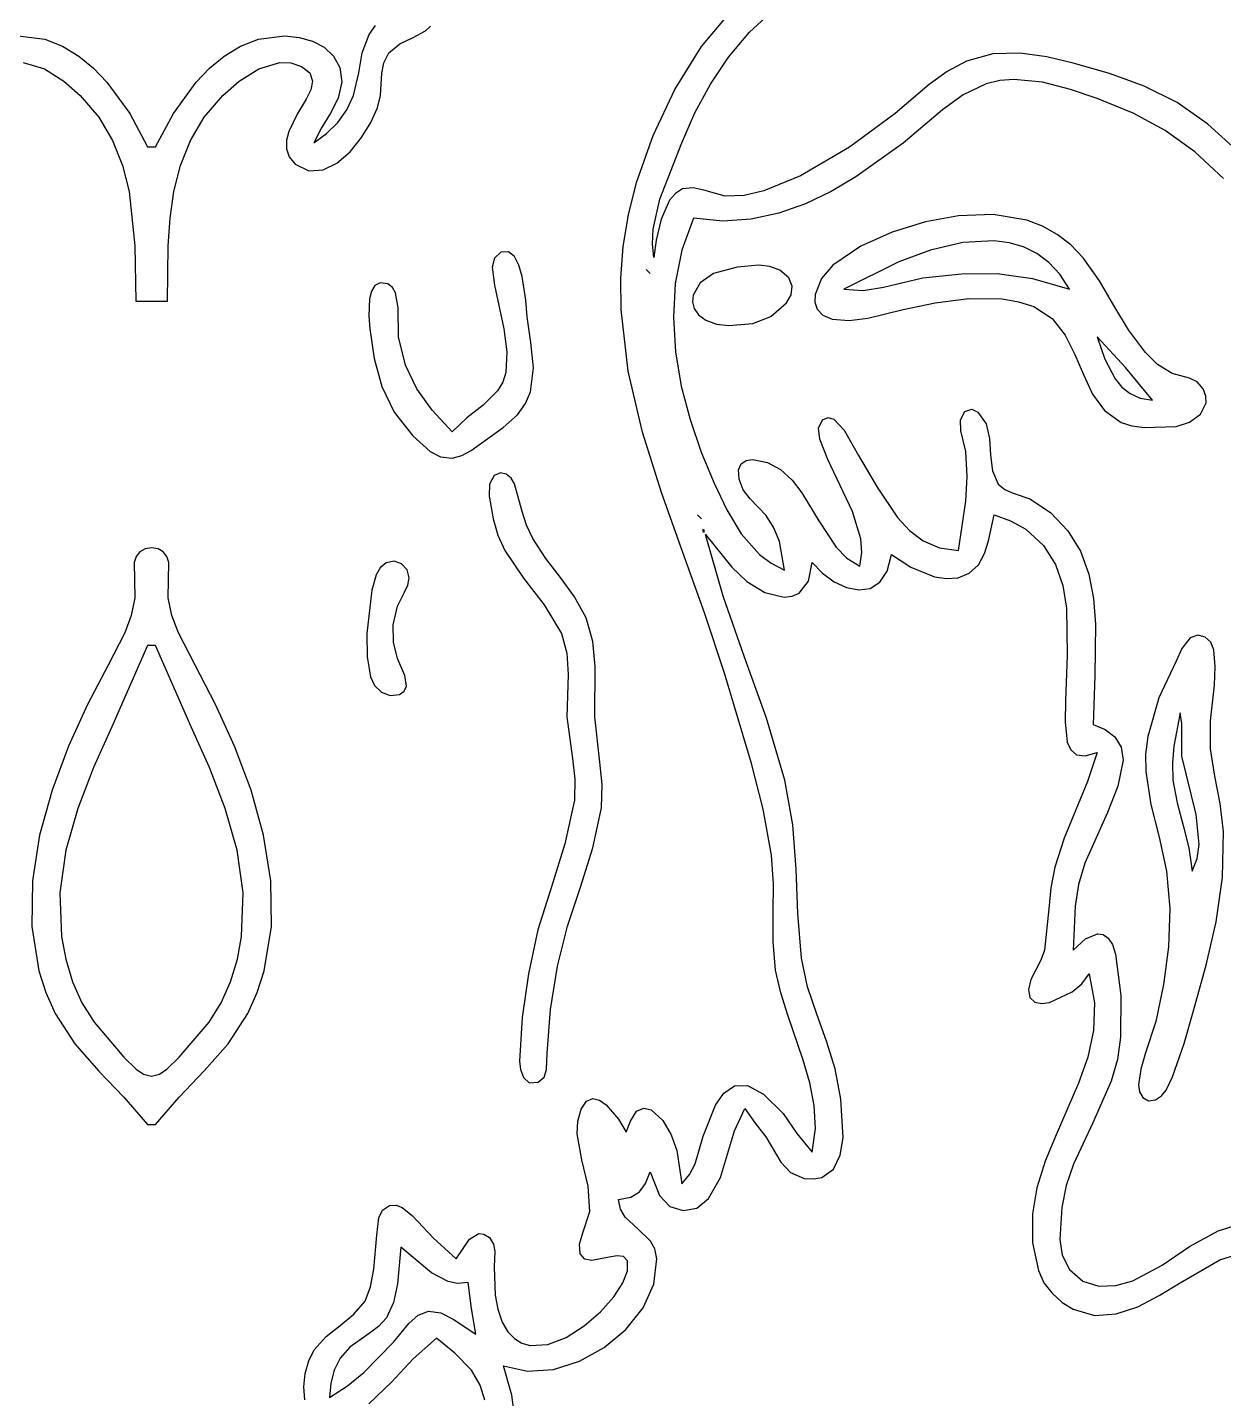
# Model space of a CAD drawing. Extents: x 0 to 276, y 0 to 299.
# Drawn here: x 131.1 to 211.1, y 59.2 to 150.9 of the extents above; entities that cross this region are included whole.
import ezdxf

# ---------------------------------------------------------------- set-up
doc = ezdxf.new("R2010")
doc.units = 0

msp = doc.modelspace()

# ---------------------------------------------------------------- linework, layer by layer
at = {"layer": 'Layer 1'}
for p, q in [((176.205184, 149.579679), (178.35249, 152.111412)), ((179.432518, 150.537937), (180.999114, 151.981861)), ((153.525212, 149.150728), (153.98256, 150.384669)), ((153.98256, 150.384669), (154.415296, 150.992037)), ((156.930792, 150.175855), (157.767891, 150.630317)), ((157.767891, 150.630317), (158.090543, 150.948188)), ((178.025465, 148.864937), (179.432518, 150.537937)), ((130.525235, 150.291217), (132.2915, 150.072271)), ((132.2915, 150.072271), (133.481959, 149.596786)), ((133.481959, 149.596786), (134.569382, 148.939607)), ((144.3011, 148.939607), (145.388523, 149.596786)), ((145.388523, 149.596786), (146.578982, 150.072271)), ((146.578982, 150.072271), (148.360721, 150.292821)), ((148.360721, 150.292821), (149.299589, 150.192761)), ((149.299589, 150.192761), (150.193285, 149.940211)), ((150.193285, 149.940211), (150.98393, 149.525971)), ((150.98393, 149.525971), (151.613645, 148.940843)), ((155.312602, 149.166074), (156.033963, 149.766437)), ((156.033963, 149.766437), (156.930792, 150.175855)), ((174.425086, 146.704427), (176.205184, 149.579679)), ((130.847435, 148.509978), (132.270168, 148.085748)), ((134.569382, 148.939607), (135.558064, 148.130996)), ((143.312418, 148.130996), (144.3011, 148.939607)), ((146.600314, 148.085748), (148.023047, 148.509978)), ((148.023047, 148.509978), (148.745897, 148.484779)), ((151.613645, 148.940843), (152.024552, 148.175628)), ((153.304202, 147.821934), (153.525212, 149.150728)), ((154.980162, 148.497791), (155.312602, 149.166074)), ((176.810897, 147.055165), (178.025465, 148.864937)), ((193.939339, 148.6041), (192.634974, 147.907746)), ((195.709833, 149.085463), (193.939339, 148.6041)), ((197.504165, 149.142691), (195.709833, 149.085463)), ((199.302019, 148.897551), (197.504165, 149.142691)), ((201.08308, 148.471808), (199.302019, 148.897551)), ((132.270168, 148.085748), (133.577758, 147.258641)), ((135.558064, 148.130996), (136.452299, 147.201214)), ((142.418183, 147.201214), (143.312418, 148.130996)), ((145.292724, 147.258641), (146.600314, 148.085748)), ((148.745897, 148.484779), (149.459497, 148.255379)), ((149.459497, 148.255379), (150.018797, 147.814257)), ((150.018797, 147.814257), (150.198114, 147.274735)), ((152.024552, 148.175628), (152.158773, 147.221124)), ((152.950141, 146.315192), (153.304202, 147.821934)), ((154.753274, 146.315192), (154.83966, 147.788159)), ((154.83966, 147.788159), (154.980162, 148.497791)), ((192.634974, 147.907746), (191.439327, 147.031584)), ((203.494233, 147.777236), (201.08308, 148.471808)), ((205.823481, 146.935573), (203.494233, 147.777236)), ((133.577758, 147.258641), (134.668778, 146.304609)), ((136.452299, 147.201214), (137.974606, 145.099185)), ((140.895876, 145.099185), (142.418183, 147.201214)), ((144.201704, 146.304609), (145.292724, 147.258641)), ((150.087365, 146.674343), (149.776468, 146.050609)), ((150.198114, 147.274735), (150.087365, 146.674343)), ((152.158773, 147.221124), (151.925423, 146.129628)), ((172.990368, 143.628405), (174.425086, 146.704427)), ((175.77135, 145.137343), (176.810897, 147.055165)), ((191.439327, 147.031584), (189.176845, 145.10446)), ((195.262254, 147.08116), (193.720124, 146.344147)), ((196.173384, 147.302082), (195.262254, 147.08116)), ((197.108655, 147.378667), (196.173384, 147.302082)), ((199.011858, 147.191689), (197.108655, 147.378667)), ((200.89234, 146.705965), (199.011858, 147.191689)), ((202.670578, 146.10723), (200.89234, 146.705965)), ((208.031484, 145.840009), (205.823481, 146.935573)), ((134.668778, 146.304609), (135.907944, 144.861979)), ((142.962462, 144.861979), (144.201704, 146.304609)), ((149.776468, 146.050609), (149.165512, 145.063256)), ((151.925423, 146.129628), (151.405604, 145.119343)), ((152.50548, 145.34404), (152.950141, 146.315192)), ((154.549315, 145.480796), (154.753274, 146.315192)), ((193.720124, 146.344147), (192.331336, 145.337161)), ((205.08849, 145.130398), (202.670578, 146.10723)), ((210.078902, 144.383736), (208.031484, 145.840009)), ((135.907944, 144.861979), (136.834866, 143.299053)), ((137.974606, 145.099185), (139.170658, 142.875613)), ((139.699824, 142.875613), (140.895876, 145.099185)), ((142.035505, 143.299053), (142.962462, 144.861979)), ((149.165512, 145.063256), (148.607738, 143.908644)), ((151.405604, 145.119343), (150.793463, 144.139716)), ((151.890188, 144.500483), (152.50548, 145.34404)), ((154.111809, 144.501839), (154.549315, 145.480796)), ((174.889363, 143.140196), (175.77135, 145.137343)), ((189.176845, 145.10446), (186.111585, 142.8476)), ((192.331336, 145.337161), (189.706011, 143.110563)), ((207.223952, 143.963512), (205.08849, 145.130398)), ((150.793463, 144.139716), (150.283144, 143.140196)), ((151.138123, 143.770532), (151.890188, 144.500483)), ((153.48472, 143.48761), (154.111809, 144.501839)), ((209.199325, 142.531415), (207.223952, 143.963512)), ((213.109403, 141.639382), (210.078902, 144.383736)), ((136.834866, 143.299053), (137.494858, 141.636574)), ((141.375508, 141.636574), (142.035505, 143.299053)), ((148.457594, 143.316653), (148.451304, 142.74049)), ((148.607738, 143.908644), (148.457594, 143.316653)), ((150.283144, 143.140196), (151.138123, 143.770532)), ((152.712016, 142.547398), (153.48472, 143.48761)), ((171.879202, 140.494366), (172.990368, 143.628405)), ((173.436571, 139.377065), (174.889363, 143.140196)), ((189.706011, 143.110563), (186.54424, 140.862455)), ((139.170658, 142.875613), (139.699824, 142.875613)), ((148.451304, 142.74049), (148.632388, 142.199369)), ((148.632388, 142.199369), (149.044366, 141.712506)), ((151.837662, 141.790492), (152.712016, 142.547398)), ((186.111585, 142.8476), (182.826853, 140.928282)), ((211.136969, 140.758949), (209.199325, 142.531415)), ((137.494858, 141.636574), (137.933236, 139.895284)), ((140.937146, 139.895284), (141.375508, 141.636574)), ((149.044366, 141.712506), (149.959871, 141.263757)), ((149.959871, 141.263757), (150.905625, 141.326182)), ((150.905625, 141.326182), (151.837662, 141.790492)), ((171.323445, 138.336048), (171.879202, 140.494366)), ((182.826853, 140.928282), (180.392491, 139.927894)), ((186.54424, 140.862455), (184.881219, 139.885233)), ((137.933236, 139.895284), (138.326411, 136.259244)), ((140.675097, 138.095926), (140.937146, 139.895284)), ((172.982691, 137.371514), (173.436571, 139.377065)), ((174.477166, 139.764721), (174.085998, 139.300092)), ((174.948894, 140.058598), (174.477166, 139.764721)), ((175.654161, 140.137811), (174.948894, 140.058598)), ((176.376022, 139.968805), (175.654161, 140.137811)), ((177.799776, 139.568061), (176.376022, 139.968805)), ((179.075645, 139.626559), (177.799776, 139.568061)), ((180.392491, 139.927894), (179.075645, 139.626559)), ((184.881219, 139.885233), (183.161385, 139.060756)), ((174.085998, 139.300092), (173.517236, 138.040061)), ((181.383199, 138.430164), (179.545118, 138.0346)), ((183.161385, 139.060756), (181.383199, 138.430164)), ((140.544034, 136.259244), (140.675097, 138.095926)), ((170.977557, 136.202768), (171.323445, 138.336048)), ((173.517236, 138.040061), (173.186399, 136.641471)), ((175.683112, 138.113119), (174.895472, 135.966299)), ((177.645603, 137.915204), (175.683112, 138.113119)), ((175.683112, 138.113119), (175.683112, 138.113119)), ((179.545118, 138.0346), (177.645603, 137.915204)), ((191.195985, 137.850281), (188.972918, 137.17848)), ((193.410173, 138.265254), (191.195985, 137.850281)), ((195.731963, 138.358817), (193.410173, 138.265254)), ((193.410173, 138.265254), (193.410173, 138.265254)), ((197.962919, 137.963034), (195.731963, 138.358817)), ((199.012103, 137.562383), (197.962919, 137.963034)), ((199.999902, 137.01629), (199.012103, 137.562383)), ((172.931109, 136.398111), (172.982691, 137.371514)), ((173.186399, 136.641471), (173.037282, 135.467289)), ((188.972918, 137.17848), (186.864051, 136.223112)), ((195.788159, 136.582982), (193.684083, 136.468471)), ((196.790618, 136.455416), (195.788159, 136.582982)), ((200.913423, 136.317053), (199.999902, 137.01629)), ((138.326411, 136.259244), (138.376909, 132.556876)), ((140.493573, 132.556876), (140.544034, 136.259244)), ((162.791041, 135.821301), (162.360825, 135.427114)), ((163.304276, 135.851448), (162.791041, 135.821301)), ((163.701934, 135.53126), (163.304276, 135.851448)), ((170.822919, 134.092239), (170.977557, 136.202768)), ((173.037282, 135.467289), (172.931109, 136.398111)), ((174.895472, 135.966299), (174.457671, 133.739794)), ((186.864051, 136.223112), (184.992465, 134.957438)), ((191.529231, 135.96423), (189.421328, 135.194008)), ((193.684083, 136.468471), (191.529231, 135.96423)), ((197.743737, 136.184011), (196.790618, 136.455416)), ((198.635299, 135.753299), (197.743737, 136.184011)), ((199.453091, 135.147809), (198.635299, 135.753299)), ((201.739775, 135.45697), (200.913423, 136.317053)), ((162.360825, 135.427114), (162.222485, 134.838309)), ((162.222485, 134.838309), (162.365327, 133.615208)), ((164.000026, 134.954406), (163.701934, 135.53126)), ((164.214563, 134.214555), (164.000026, 134.954406)), ((178.593525, 134.821706), (177.00735, 134.41028)), ((180.04764, 134.957901), (178.593525, 134.821706)), ((178.593525, 134.821706), (178.593525, 134.821706)), ((180.786616, 134.880568), (180.04764, 134.957901)), ((181.443613, 134.62618), (180.786616, 134.880568)), ((184.992465, 134.957438), (184.239706, 134.080771)), ((189.421328, 135.194008), (185.737266, 133.350625)), ((200.184895, 134.352074), (199.453091, 135.147809)), ((202.834165, 133.910065), (201.739775, 135.45697)), ((164.457021, 132.620533), (164.214563, 134.214555)), ((170.840912, 132.002178), (170.822919, 134.092239)), ((172.508116, 134.67354), (172.772699, 134.408957)), ((172.772699, 134.408957), (172.508116, 134.67354)), ((177.00735, 134.41028), (176.126599, 133.792979)), ((182.045581, 134.105526), (181.443613, 134.62618)), ((182.280344, 133.550075), (182.045581, 134.105526)), ((184.239706, 134.080771), (183.808489, 133.009611)), ((188.378532, 133.494624), (191.028926, 134.109714)), ((191.028926, 134.109714), (193.594203, 134.389556)), ((193.594203, 134.389556), (195.985525, 134.404558)), ((195.985525, 134.404558), (198.34594, 134.082366)), ((198.34594, 134.082366), (200.818497, 133.350625)), ((200.818497, 133.350625), (200.184895, 134.352074)), ((203.796048, 132.268381), (202.834165, 133.910065)), ((154.150908, 133.225346), (154.022694, 132.718272)), ((154.379129, 133.602549), (154.150908, 133.225346)), ((154.731236, 133.784205), (154.379129, 133.602549)), ((155.231111, 133.704637), (154.731236, 133.784205)), ((155.544337, 133.473617), (155.231111, 133.704637)), ((155.748036, 133.105791), (155.544337, 133.473617)), ((155.918663, 132.11327), (155.748036, 133.105791)), ((162.365327, 133.615208), (162.990999, 130.708797)), ((174.457671, 133.739794), (174.332024, 131.46358)), ((175.647757, 132.954445), (175.606701, 132.504375)), ((176.126599, 133.792979), (175.647757, 132.954445)), ((181.910701, 132.446909), (182.213514, 132.987858)), ((182.213514, 132.987858), (182.280344, 133.550075)), ((183.808489, 133.009611), (183.795059, 132.484586)), ((185.737266, 133.350625), (187.022329, 133.270845)), ((185.737266, 133.350625), (185.737266, 133.350625)), ((187.022329, 133.270845), (188.378532, 133.494624)), ((138.376909, 132.556876), (140.493573, 132.556876)), ((154.022694, 132.718272), (153.970761, 131.577216)), ((155.955539, 130.175629), (155.918663, 132.11327)), ((164.557397, 131.498544), (164.457021, 132.620533)), ((171.320316, 127.874315), (170.840912, 132.002178)), ((175.606701, 132.504375), (175.7233, 132.061589)), ((175.7233, 132.061589), (176.016613, 131.64695)), ((180.859575, 131.540939), (181.910701, 132.446909)), ((183.795059, 132.484586), (183.959934, 132.011128)), ((183.959934, 132.011128), (184.335754, 131.622632)), ((189.706011, 131.99596), (191.851279, 132.44041)), ((191.851279, 132.44041), (194.096931, 132.733353)), ((194.096931, 132.733353), (196.329933, 132.706018)), ((196.329933, 132.706018), (197.406367, 132.519506)), ((197.406367, 132.519506), (198.43725, 132.189635)), ((198.43725, 132.189635), (199.667375, 131.398795)), ((204.770135, 130.637066), (203.796048, 132.268381)), ((153.970761, 131.577216), (154.032285, 130.704795)), ((164.807283, 129.787415), (164.557397, 131.498544)), ((174.332024, 131.46358), (174.480847, 129.167634)), ((176.016613, 131.64695), (176.505701, 131.281321)), ((176.505701, 131.281321), (177.225404, 131.020633)), ((179.651857, 131.056426), (180.859575, 131.540939)), ((184.335754, 131.622632), (184.955159, 131.352494)), ((184.955159, 131.352494), (186.093548, 131.253048)), ((186.093548, 131.253048), (187.339614, 131.419136)), ((187.339614, 131.419136), (189.706011, 131.99596)), ((199.667375, 131.398795), (200.541235, 130.293571)), ((154.032285, 130.704795), (154.315802, 128.721349)), ((156.421176, 128.275034), (155.955539, 130.175629)), ((162.990999, 130.708797), (163.191991, 129.179131)), ((177.225404, 131.020633), (178.048914, 130.92678)), ((178.048914, 130.92678), (179.651857, 131.056426)), ((200.541235, 130.293571), (201.19352, 128.999689)), ((202.670578, 130.175629), (203.199942, 128.687842)), ((204.572665, 128.116809), (202.670578, 130.175629)), ((202.670578, 130.175629), (202.670578, 130.175629)), ((205.901136, 129.121266), (204.770135, 130.637066)), ((164.97514, 128.106028), (164.807283, 129.787415)), ((154.315802, 128.721349), (154.830201, 126.858353)), ((163.191991, 129.179131), (163.132882, 127.794647)), ((174.480847, 129.167634), (174.866455, 126.881932)), ((201.19352, 128.999689), (201.758924, 127.642875)), ((203.199942, 128.687842), (203.882699, 127.357192)), ((206.720219, 128.317099), (205.901136, 129.121266)), ((157.166833, 126.691765), (156.421176, 128.275034)), ((163.132882, 127.794647), (162.923459, 127.138171)), ((164.769886, 126.487098), (164.97514, 128.106028)), ((172.266816, 123.800898), (171.320316, 127.874315)), ((201.758924, 127.642875), (202.372139, 126.348854)), ((206.37474, 125.942301), (204.572665, 128.116809)), ((207.697655, 127.725061), (206.720219, 128.317099)), ((208.843928, 127.401377), (207.697655, 127.725061)), ((154.830201, 126.858353), (155.662993, 125.132975)), ((158.203845, 125.26293), (157.166833, 126.691765)), ((162.580457, 126.568834), (161.624164, 125.608926)), ((162.923459, 127.138171), (162.580457, 126.568834)), ((174.866455, 126.881932), (175.451164, 124.636452)), ((203.882699, 127.357192), (204.333658, 126.81134)), ((204.333658, 126.81134), (204.885435, 126.377428)), ((209.356156, 127.156873), (208.843928, 127.401377)), ((209.76299, 126.696892), (209.356156, 127.156873)), ((209.949079, 126.20963), (209.76299, 126.696892)), ((161.624164, 125.608926), (160.524896, 124.749627)), ((163.900437, 124.963344), (164.436379, 125.711279)), ((164.436379, 125.711279), (164.769886, 126.487098)), ((202.372139, 126.348854), (203.167858, 125.243351)), ((204.885435, 126.377428), (205.558855, 126.079676)), ((205.558855, 126.079676), (206.37474, 125.942301)), ((209.583107, 125.01044), (209.962853, 125.763402)), ((209.962853, 125.763402), (209.949079, 126.20963)), ((155.662993, 125.132975), (156.901688, 123.562377)), ((159.543549, 123.825637), (158.203845, 125.26293)), ((160.524896, 124.749627), (159.543549, 123.825637)), ((162.958654, 124.113636), (163.900437, 124.963344)), ((184.315926, 124.627059), (184.691871, 124.773898)), ((184.691871, 124.773898), (185.063282, 124.665225)), ((193.529562, 124.618162), (193.8343, 125.177656)), ((193.8343, 125.177656), (194.288212, 125.328043)), ((194.288212, 125.328043), (194.69899, 125.136348)), ((194.69899, 125.136348), (195.259873, 124.348718)), ((203.167858, 125.243351), (204.280772, 124.452093)), ((208.843047, 124.470798), (209.583107, 125.01044)), ((161.924796, 123.373465), (162.958654, 124.113636)), ((173.531461, 119.763647), (172.266816, 123.800898)), ((175.451164, 124.636452), (176.197289, 122.461168)), ((184.034972, 124.061835), (184.315926, 124.627059)), ((184.134025, 123.322929), (184.034972, 124.061835)), ((185.063282, 124.665225), (185.758102, 123.93782)), ((185.758102, 123.93782), (186.7149, 122.238139)), ((193.562341, 123.893569), (193.529562, 124.618162)), ((193.890656, 122.502722), (193.562341, 123.893569)), ((195.259873, 124.348718), (195.486364, 123.367669)), ((204.280772, 124.452093), (204.998269, 124.213594)), ((204.998269, 124.213594), (205.845574, 124.100803)), ((205.845574, 124.100803), (207.961973, 124.177268)), ((207.961973, 124.177268), (208.843047, 124.470798)), ((156.901688, 123.562377), (158.072997, 122.495644)), ((160.80561, 122.568669), (161.924796, 123.373465)), ((184.665705, 121.973556), (184.134025, 123.322929)), ((195.486364, 123.367669), (195.554155, 122.271278)), ((158.072997, 122.495644), (158.763748, 122.141442)), ((158.763748, 122.141442), (159.543549, 122.06272)), ((159.543549, 122.06272), (160.195341, 122.241405)), ((160.195341, 122.241405), (160.80561, 122.568669)), ((176.197289, 122.461168), (177.067146, 120.386058)), ((179.200024, 121.901203), (179.635651, 121.969885)), ((179.635651, 121.969885), (180.638967, 121.764407)), ((186.308302, 118.484136), (184.665705, 121.973556)), ((186.7149, 122.238139), (187.965638, 120.119325)), ((193.984686, 120.840322), (193.890656, 122.502722)), ((195.554155, 122.271278), (195.675624, 121.204951)), ((162.769833, 121.074929), (162.351568, 120.902789)), ((163.163243, 120.992251), (162.769833, 121.074929)), ((178.696845, 121.269831), (178.871354, 121.67793)), ((178.7237, 120.646672), (178.696845, 121.269831)), ((178.871354, 121.67793), (179.200024, 121.901203)), ((180.638967, 121.764407), (181.503673, 121.303367)), ((181.503673, 121.303367), (182.27949, 120.579959)), ((195.675624, 121.204951), (196.063147, 120.314091)), ((162.043829, 120.331587), (162.018095, 119.521467)), ((162.351568, 120.902789), (162.043829, 120.331587)), ((162.351568, 120.902789), (162.351568, 120.902789)), ((163.488688, 120.725869), (163.163243, 120.992251)), ((163.703058, 120.3469), (163.488688, 120.725869)), ((164.222964, 118.493066), (163.703058, 120.3469)), ((177.067146, 120.386058), (177.90532, 118.616291)), ((179.007048, 119.93575), (178.7237, 120.646672)), ((182.27949, 120.579959), (182.934518, 119.73403)), ((187.965638, 120.119325), (189.323655, 118.083855)), ((193.902926, 119.178766), (193.984686, 120.840322)), ((196.063147, 120.314091), (196.496604, 119.959017)), ((162.018095, 119.521467), (162.275368, 118.004811)), ((174.965298, 115.74428), (173.531461, 119.763647)), ((179.478191, 119.337218), (179.007048, 119.93575)), ((180.54165, 118.224415), (179.478191, 119.337218)), ((182.934518, 119.73403), (184.058454, 117.870634)), ((193.410173, 115.888147), (193.902926, 119.178766)), ((196.496604, 119.959017), (197.050339, 119.726552)), ((197.050339, 119.726552), (198.172667, 119.349157)), ((198.172667, 119.349157), (199.563547, 118.425829)), ((164.507027, 117.585137), (164.222964, 118.493066)), ((175.947695, 118.269394), (176.212278, 118.004811)), ((176.212278, 118.004811), (175.947695, 118.269394)), ((177.90532, 118.616291), (178.867567, 116.993542)), ((186.877734, 116.667505), (186.308302, 118.484136)), ((195.405856, 116.537037), (195.79142, 118.269394)), ((195.79142, 118.269394), (196.88514, 117.863557)), ((199.563547, 118.425829), (200.71531, 117.210797)), ((162.275368, 118.004811), (162.586811, 116.905153)), ((164.924638, 116.681896), (164.507027, 117.585137)), ((181.063672, 117.392479), (180.54165, 118.224415)), ((181.422182, 116.487593), (181.063672, 117.392479)), ((184.058454, 117.870634), (185.227981, 116.105217)), ((189.323655, 118.083855), (190.12482, 117.224343)), ((196.88514, 117.863557), (197.907026, 117.303931)), ((162.586811, 116.905153), (163.060246, 115.89513)), ((165.807771, 115.348501), (164.924638, 116.681896)), ((176.300384, 117.299168), (176.29496, 117.161453)), ((176.29496, 117.161453), (176.388755, 117.122956)), ((176.394179, 117.260671), (176.300384, 117.299168)), ((176.300384, 117.299168), (176.300384, 117.299168)), ((176.388755, 117.122956), (176.394179, 117.260671)), ((177.665095, 112.824619), (176.476861, 116.946479)), ((176.476861, 116.946479), (178.236503, 114.769622)), ((178.867567, 116.993542), (180.104947, 115.611844)), ((181.768521, 114.565232), (181.422182, 116.487593)), ((186.940784, 115.750032), (186.877734, 116.667505)), ((190.12482, 117.224343), (191.051114, 116.538029)), ((191.051114, 116.538029), (192.135308, 116.075701)), ((195.142084, 115.676439), (195.405856, 116.537037)), ((197.907026, 117.303931), (199.084487, 116.214882)), ((200.71531, 117.210797), (201.55793, 115.84105)), ((138.651943, 115.807085), (138.403194, 115.49365)), ((139.001499, 116.005279), (138.651943, 115.807085)), ((139.435241, 116.074413), (139.001499, 116.005279)), ((139.868983, 116.005279), (139.435241, 116.074413)), ((140.218539, 115.807085), (139.868983, 116.005279)), ((140.467288, 115.49365), (140.218539, 115.807085)), ((163.060246, 115.89513), (164.317354, 114.045029)), ((176.419376, 111.724516), (174.965298, 115.74428)), ((180.104947, 115.611844), (180.874019, 115.040775)), ((185.227981, 116.105217), (185.939997, 115.381761)), ((186.795598, 114.829815), (186.940784, 115.750032)), ((188.639307, 114.50476), (188.912262, 115.623564)), ((188.912262, 115.623564), (190.226098, 114.773847)), ((192.135308, 116.075701), (193.410173, 115.888147)), ((194.730971, 114.934061), (195.142084, 115.676439)), ((199.084487, 116.214882), (199.88363, 114.947137)), ((201.55793, 115.84105), (202.110869, 114.316416)), ((138.403194, 115.49365), (138.27187, 115.078788)), ((138.27187, 115.078788), (138.292375, 113.902419)), ((140.598612, 115.078788), (140.467288, 115.49365)), ((140.578107, 113.902419), (140.598612, 115.078788)), ((154.724244, 114.734466), (154.458131, 114.268899)), ((155.118398, 115.071644), (154.724244, 114.734466)), ((155.663084, 115.181214), (155.118398, 115.071644)), ((156.158606, 114.992732), (155.663084, 115.181214)), ((156.521771, 114.589441), (156.158606, 114.992732)), ((156.669384, 114.054587), (156.521771, 114.589441)), ((166.780919, 114.084584), (165.807771, 115.348501)), ((178.236503, 114.769622), (179.246809, 113.822878)), ((180.874019, 115.040775), (181.768521, 114.565232)), ((183.375061, 113.836298), (183.620602, 115.094398)), ((183.620602, 115.094398), (184.300899, 114.372089)), ((185.939997, 115.381761), (186.795598, 114.829815)), ((190.226098, 114.773847), (191.803559, 114.134425)), ((194.107118, 114.361248), (194.730971, 114.934061)), ((199.88363, 114.947137), (200.372672, 113.540802)), ((138.292375, 113.902419), (138.327961, 112.713151)), ((140.542521, 112.713151), (140.578107, 113.902419)), ((154.458131, 114.268899), (154.164577, 113.242317)), ((156.579574, 113.566063), (156.669384, 114.054587)), ((164.317354, 114.045029), (165.695211, 112.256592)), ((167.718101, 112.796408), (166.780919, 114.084584)), ((179.246809, 113.822878), (180.445606, 113.088065)), ((182.736762, 113.032966), (183.375061, 113.836298)), ((184.300899, 114.372089), (185.081431, 113.799566)), ((185.081431, 113.799566), (185.90939, 113.414572)), ((187.49635, 113.358147), (188.149734, 113.762202)), ((188.149734, 113.762202), (188.639307, 114.50476)), ((191.803559, 114.134425), (192.611587, 114.006667)), ((192.611587, 114.006667), (193.390048, 114.067196)), ((193.390048, 114.067196), (194.107118, 114.361248)), ((202.110869, 114.316416), (202.428784, 112.678512)), ((154.164577, 113.242317), (153.82601, 110.335443)), ((155.874577, 112.173666), (156.353141, 113.095176)), ((156.353141, 113.095176), (156.579574, 113.566063)), ((168.493334, 111.390236), (167.718101, 112.796408)), ((179.100731, 108.747283), (177.665095, 112.824619)), ((180.445606, 113.088065), (181.746635, 112.758767)), ((181.746635, 112.758767), (182.283119, 112.825077)), ((182.283119, 112.825077), (182.736762, 113.032966)), ((185.90939, 113.414572), (186.731966, 113.254852)), ((186.731966, 113.254852), (187.49635, 113.358147)), ((200.372672, 113.540802), (200.619828, 112.035984)), ((138.327961, 112.713151), (138.074945, 111.53481)), ((140.795537, 111.53481), (140.542521, 112.713151)), ((155.599646, 110.91927), (155.874577, 112.173666)), ((165.695211, 112.256592), (166.842336, 110.331904)), ((200.619828, 112.035984), (200.661347, 108.89132)), ((202.428784, 112.678512), (202.566332, 110.968954)), ((138.074945, 111.53481), (137.641897, 110.385515)), ((141.228585, 110.385515), (140.795537, 111.53481)), ((155.619419, 109.770393), (155.599646, 110.91927)), ((168.95642, 109.793172), (168.493334, 111.390236)), ((177.744743, 107.686074), (176.419376, 111.724516)), ((202.566332, 110.968954), (202.518955, 107.501337)), ((137.641897, 110.385515), (136.524828, 108.21524)), ((142.345654, 108.21524), (141.228585, 110.385515)), ((153.82601, 110.335443), (153.856317, 108.789273)), ((166.842336, 110.331904), (167.205282, 109.014764)), ((208.903889, 110.054886), (208.34456, 109.330027)), ((209.418404, 110.22192), (208.903889, 110.054886)), ((208.903889, 110.054886), (208.903889, 110.054886)), ((209.899382, 110.095367), (209.418404, 110.22192)), ((210.27638, 109.749342), (209.899382, 110.095367)), ((139.170658, 109.538155), (136.776893, 104.092822)), ((139.699824, 109.538155), (139.170658, 109.538155)), ((142.093552, 104.092822), (139.699824, 109.538155)), ((155.891059, 108.662294), (155.619419, 109.770393)), ((169.100618, 108.13097), (168.95642, 109.793172)), ((208.34456, 109.330027), (207.951919, 108.479558)), ((210.478951, 109.257962), (210.27638, 109.749342)), ((210.565507, 108.140545), (210.478951, 109.257962)), ((136.524828, 108.21524), (135.15704, 105.599666)), ((143.713442, 105.599666), (142.345654, 108.21524)), ((153.856317, 108.789273), (154.071443, 107.433133)), ((156.371728, 107.530235), (155.891059, 108.662294)), ((167.205282, 109.014764), (167.290638, 107.596347)), ((180.554226, 104.668509), (179.100731, 108.747283)), ((200.661347, 108.89132), (200.553914, 105.833993)), ((207.951919, 108.479558), (206.808788, 106.039376)), ((154.071443, 107.433133), (154.344919, 106.868384)), ((156.482291, 106.808816), (156.371728, 107.530235)), ((167.290638, 107.596347), (167.220425, 104.775661)), ((169.072506, 104.775661), (169.100618, 108.13097)), ((179.566496, 101.658212), (177.744743, 107.686074)), ((202.518955, 107.501337), (202.405995, 104.246495)), ((210.519929, 106.893053), (210.565507, 108.140545)), ((154.344919, 106.868384), (154.804305, 106.424112)), ((154.804305, 106.424112), (155.384292, 106.193508)), ((156.019568, 106.269761), (156.333516, 106.494057)), ((156.333516, 106.494057), (156.482291, 106.808816)), ((210.267814, 104.511078), (210.519929, 106.893053)), ((135.15704, 105.599666), (133.880077, 102.800107)), ((144.990405, 102.800107), (143.713442, 105.599666)), ((155.384292, 106.193508), (156.019568, 106.269761)), ((200.553914, 105.833993), (200.534637, 104.439942)), ((206.808788, 106.039376), (206.058563, 103.452746)), ((167.220425, 104.775661), (167.578769, 101.988742)), ((169.418117, 101.744168), (169.072506, 104.775661)), ((181.796038, 100.542333), (180.554226, 104.668509)), ((208.226821, 105.040244), (207.814799, 102.806469)), ((208.342671, 104.331926), (208.226821, 105.040244)), ((210.259509, 102.633386), (210.267814, 104.511078)), ((136.776893, 104.092822), (135.563813, 101.372803)), ((143.306599, 101.372803), (142.093552, 104.092822)), ((200.534637, 104.439942), (200.678896, 103.072507)), ((202.405995, 104.246495), (203.201377, 103.922199)), ((203.201377, 103.922199), (203.855546, 103.420798)), ((208.332092, 103.604584), (208.342671, 104.331926)), ((208.349852, 102.129831), (208.332092, 103.604584)), ((133.880077, 102.800107), (132.780945, 99.866435)), ((146.089537, 99.866435), (144.990405, 102.800107)), ((200.678896, 103.072507), (200.907083, 102.553218)), ((203.855546, 103.420798), (204.285134, 102.736933)), ((204.285134, 102.736933), (204.406772, 101.865248)), ((206.058563, 103.452746), (205.914486, 102.264295)), ((207.814799, 102.806469), (207.708974, 101.682574)), ((167.578769, 101.988742), (167.749471, 100.598284)), ((200.907083, 102.553218), (201.289831, 102.22592)), ((201.289831, 102.22592), (201.865032, 102.152392)), ((201.865032, 102.152392), (202.670578, 102.394414)), ((202.670578, 102.394414), (202.029907, 100.451866)), ((204.406772, 101.865248), (204.059858, 100.123742)), ((205.914486, 102.264295), (205.924523, 101.119839)), ((209.291536, 98.245951), (208.349852, 102.129831)), ((210.542683, 100.80384), (210.259509, 102.633386)), ((135.563813, 101.372803), (134.500305, 98.62953)), ((144.370078, 98.62953), (143.306599, 101.372803)), ((169.573237, 100.235255), (169.418117, 101.744168)), ((180.346069, 98.603328), (179.566496, 101.658212)), ((205.924523, 101.119839), (206.270924, 98.911476)), ((207.708974, 101.682574), (207.743692, 100.542333)), ((167.749471, 100.598284), (167.713872, 99.19587)), ((169.521239, 98.690252), (169.573237, 100.235255)), ((182.326014, 97.555133), (181.796038, 100.542333)), ((202.029907, 100.451866), (201.255787, 98.556274)), ((204.059858, 100.123742), (203.375328, 98.363856)), ((207.743692, 100.542333), (208.024055, 99.012101)), ((210.903198, 98.975832), (210.542683, 100.80384)), ((132.780945, 99.866435), (131.946649, 96.848523)), ((146.923833, 96.848523), (146.089537, 99.866435)), ((167.713872, 99.19587), (167.086091, 96.268945)), ((208.024055, 99.012101), (208.431046, 97.511535)), ((134.500305, 98.62953), (133.706647, 95.844238)), ((145.163719, 95.844238), (144.370078, 98.62953)), ((168.955329, 96.010477), (169.521239, 98.690252)), ((180.898308, 95.515256), (180.346069, 98.603328)), ((201.255787, 98.556274), (200.480575, 96.661525)), ((203.375328, 98.363856), (201.854339, 94.98609)), ((206.270924, 98.911476), (206.825734, 96.724793)), ((209.491251, 96.222999), (209.291536, 98.245951)), ((211.126915, 97.102754), (210.903198, 98.975832)), ((182.536407, 94.59239), (182.326014, 97.555133)), ((208.431046, 97.511535), (208.813579, 96.005016)), ((131.946649, 96.848523), (131.464195, 93.796244)), ((147.406287, 93.796244), (146.923833, 96.848523)), ((167.086091, 96.268945), (166.182333, 93.397335)), ((200.480575, 96.661525), (199.836629, 94.721507)), ((206.825734, 96.724793), (207.31692, 94.456924)), ((211.055399, 94.022909), (211.126915, 97.102754)), ((133.706647, 95.844238), (133.303117, 92.998162)), ((145.567254, 92.998162), (145.163719, 95.844238)), ((168.121727, 93.38738), (168.955329, 96.010477)), ((181.022277, 93.600874), (180.898308, 95.515256)), ((208.813579, 96.005016), (209.02057, 94.456924)), ((209.362662, 95.293279), (209.491251, 96.222999)), ((182.653435, 91.62806), (182.536407, 94.59239)), ((199.836629, 94.721507), (199.571075, 93.328093)), ((201.854339, 94.98609), (201.434909, 93.558107)), ((207.31692, 94.456924), (207.532667, 91.945705)), ((209.02057, 94.456924), (209.362662, 95.293279)), ((131.464195, 93.796244), (131.420588, 90.759472)), ((147.449894, 90.759472), (147.406287, 93.796244)), ((181.00424, 91.678604), (181.022277, 93.600874)), ((201.434909, 93.558107), (201.203002, 92.113082)), ((210.630988, 91.072643), (211.055399, 94.022909)), ((133.303117, 92.998162), (133.409992, 90.072538)), ((145.460414, 90.072538), (145.567254, 92.998162)), ((166.182333, 93.397335), (165.277187, 90.520466)), ((167.253994, 90.76989), (168.121727, 93.38738)), ((199.571075, 93.328093), (199.447924, 91.935746)), ((181.002227, 89.756433), (181.00424, 91.678604)), ((199.447924, 91.935746), (199.157445, 89.165264)), ((201.203002, 92.113082), (201.08308, 89.165264)), ((207.532667, 91.945705), (207.443688, 89.397799)), ((131.420588, 90.759472), (131.902833, 87.788078)), ((146.967649, 87.788078), (147.449894, 90.759472)), ((166.58569, 88.106932), (167.253994, 90.76989)), ((182.903317, 88.636098), (182.653435, 91.62806)), ((209.956197, 88.160874), (210.630988, 91.072643)), ((133.409992, 90.072538), (133.692418, 88.574031)), ((145.178021, 88.574031), (145.460414, 90.072538)), ((165.277187, 90.520466), (164.645238, 87.577766)), ((201.08308, 89.165264), (201.898124, 89.930678)), ((201.898124, 89.930678), (202.708777, 90.260968)), ((202.708777, 90.260968), (203.08039, 90.207023)), ((203.08039, 90.207023), (203.412423, 89.977195)), ((203.412423, 89.977195), (203.692051, 89.549115)), ((181.174268, 87.842349), (181.002227, 89.756433)), ((199.157445, 89.165264), (198.919105, 88.493955)), ((203.692051, 89.549115), (203.906445, 88.900416)), ((207.443688, 89.397799), (207.114254, 86.865918)), ((133.692418, 88.574031), (134.14755, 87.0486)), ((144.722932, 87.0486), (145.178021, 88.574031)), ((166.119164, 85.20783), (166.58569, 88.106932)), ((183.311267, 86.721162), (182.903317, 88.636098)), ((198.919105, 88.493955), (198.573113, 87.856008)), ((203.906445, 88.900416), (204.263632, 86.136219)), ((209.133547, 85.196519), (209.956197, 88.160874)), ((131.902833, 87.788078), (132.36834, 86.342483)), ((146.502142, 86.342483), (146.967649, 87.788078)), ((164.645238, 87.577766), (164.218962, 84.676051)), ((181.511834, 86.322342), (181.174268, 87.842349)), ((198.249743, 87.215134), (198.079269, 86.535044)), ((198.573113, 87.856008), (198.249743, 87.215134)), ((201.640701, 86.926516), (202.141412, 87.577766)), ((202.141412, 87.577766), (202.488542, 85.649647)), ((132.36834, 86.342483), (132.997937, 84.931936)), ((134.14755, 87.0486), (134.772123, 85.655029)), ((144.098359, 85.655029), (144.722932, 87.0486)), ((145.872545, 84.931936), (146.502142, 86.342483)), ((181.978881, 84.815073), (181.511834, 86.322342)), ((183.920408, 84.893439), (183.311267, 86.721162)), ((198.079269, 86.535044), (198.175131, 85.994741)), ((199.499551, 85.678854), (201.008501, 86.393658)), ((201.008501, 86.393658), (201.640701, 86.926516)), ((207.114254, 86.865918), (206.608631, 84.40277)), ((134.772123, 85.655029), (135.588932, 84.352268)), ((143.28155, 84.352268), (144.098359, 85.655029)), ((198.175131, 85.994741), (198.500684, 85.692215)), ((198.500684, 85.692215), (198.9706, 85.597056)), ((198.9706, 85.597056), (199.499551, 85.678854)), ((202.488542, 85.649647), (202.424594, 83.801778)), ((204.263632, 86.136219), (204.247757, 83.344438)), ((132.997937, 84.931936), (134.311351, 82.912672)), ((135.588932, 84.352268), (137.587129, 82.022846)), ((141.283353, 82.022846), (143.28155, 84.352268)), ((144.553587, 82.912746), (145.872545, 84.931936)), ((164.218962, 84.676051), (164.046487, 81.758263)), ((165.893541, 82.286106), (166.119164, 85.20783)), ((183.024298, 81.812502), (181.978881, 84.815073)), ((184.58139, 83.084965), (183.920408, 84.893439)), ((206.608631, 84.40277), (205.918566, 82.293977)), ((208.488163, 82.927058), (209.133547, 85.196519)), ((202.424594, 83.801778), (202.042967, 82.014345)), ((134.311351, 82.912672), (135.903918, 81.090257)), ((142.955154, 81.097202), (144.553587, 82.912746)), ((185.144865, 81.227774), (184.58139, 83.084965)), ((204.247757, 83.344438), (204.045542, 81.850833)), ((207.716176, 80.698873), (208.488163, 82.927058)), ((137.587129, 82.022846), (138.410974, 81.210411)), ((140.459508, 81.210411), (141.283353, 82.022846)), ((164.046487, 81.758263), (164.116333, 81.195817)), ((165.857392, 81.19103), (165.893541, 82.286106)), ((183.464109, 80.30408), (183.024298, 81.812502)), ((202.042967, 82.014345), (201.437059, 80.267536)), ((204.045542, 81.850833), (203.623114, 80.410303)), ((205.918566, 82.293977), (205.591876, 81.210113)), ((135.903918, 81.090257), (137.586674, 79.336601)), ((138.410974, 81.210411), (138.901056, 80.885094)), ((138.901056, 80.885094), (139.435241, 80.753377)), ((139.435241, 80.753377), (139.969426, 80.885094)), ((139.969426, 80.885094), (140.459508, 81.210411)), ((141.272237, 79.346944), (142.955154, 81.097202)), ((164.116333, 81.195817), (164.314146, 80.65138)), ((165.285265, 80.344596), (165.683805, 80.682299)), ((165.683805, 80.682299), (165.857392, 81.19103)), ((185.536882, 79.215972), (185.144865, 81.227774)), ((205.591876, 81.210113), (205.442614, 80.174469)), ((207.287221, 79.817051), (207.716176, 80.698873)), ((164.314146, 80.65138), (164.687824, 80.306967)), ((164.687824, 80.306967), (165.285265, 80.344596)), ((177.716408, 79.617369), (178.425432, 80.093982)), ((178.425432, 80.093982), (179.301466, 80.110239)), ((179.301466, 80.110239), (180.369935, 79.53603)), ((183.756283, 78.782151), (183.464109, 80.30408)), ((201.437059, 80.267536), (199.925997, 76.816539)), ((203.623114, 80.410303), (202.391873, 77.623161)), ((205.442614, 80.174469), (205.515428, 79.703764)), ((206.979924, 79.427473), (207.287221, 79.817051)), ((137.586674, 79.336601), (139.170658, 77.523612)), ((139.699824, 77.523612), (141.272237, 79.346944)), ((168.169749, 78.542521), (168.52948, 79.073277)), ((168.52948, 79.073277), (168.945303, 79.246064)), ((168.945303, 79.246064), (169.391631, 79.1364)), ((169.391631, 79.1364), (169.842872, 78.819804)), ((177.148968, 78.810511), (177.716408, 79.617369)), ((180.369935, 79.53603), (181.675652, 78.24169)), ((185.679885, 76.643311), (185.536882, 79.215972)), ((205.515428, 79.703764), (205.74156, 79.311962)), ((205.74156, 79.311962), (206.104564, 79.097215)), ((206.104564, 79.097215), (206.587994, 79.157677)), ((206.587994, 79.157677), (206.979924, 79.427473)), ((167.94053, 77.736692), (168.169749, 78.542521)), ((169.842872, 78.819804), (170.657742, 77.867884)), ((171.462087, 77.745035), (171.873117, 78.408113)), ((171.873117, 78.408113), (172.364485, 78.607398)), ((172.364485, 78.607398), (172.841391, 78.484346)), ((172.841391, 78.484346), (173.619365, 77.772585)), ((176.337145, 76.726494), (177.148968, 78.810511)), ((178.418268, 77.09321), (179.122691, 78.581944)), ((179.122691, 78.581944), (179.794401, 77.610693)), ((181.675652, 78.24169), (182.596732, 76.912359)), ((183.831541, 77.240155), (183.756283, 78.782151)), ((139.170658, 77.523612), (139.699824, 77.523612)), ((167.906579, 76.89569), (167.94053, 77.736692)), ((170.657742, 77.867884), (171.185201, 76.994446)), ((171.185201, 76.994446), (171.462087, 77.745035)), ((173.619365, 77.772585), (174.192885, 76.819333)), ((177.962263, 75.523365), (178.418268, 77.09321)), ((179.794401, 77.610693), (180.529214, 76.684884)), ((183.620602, 75.671531), (183.831541, 77.240155)), ((202.391873, 77.623161), (201.102539, 74.85239)), ((168.206922, 75.150435), (167.906579, 76.89569)), ((174.192885, 76.819333), (174.571963, 75.765326)), ((175.786564, 74.882809), (176.337145, 76.726494)), ((180.529214, 76.684884), (181.528379, 74.993868)), ((182.596732, 76.912359), (183.620602, 75.671531)), ((185.491884, 75.466647), (185.679885, 76.643311)), ((199.925997, 76.816539), (199.20764, 75.072725)), ((174.571963, 75.765326), (174.889363, 73.554867)), ((177.478924, 73.976538), (177.962263, 75.523365)), ((185.042285, 74.533754), (185.491884, 75.466647)), ((168.635654, 73.391289), (168.206922, 75.150435)), ((172.469206, 73.560432), (172.772699, 74.348616)), ((172.772699, 74.348616), (173.41299, 72.775405)), ((175.418033, 74.16149), (175.786564, 74.882809)), ((181.528379, 74.993868), (182.160257, 74.30133)), ((182.160257, 74.30133), (183.092494, 73.91126)), ((184.264638, 73.972627), (185.042285, 74.533754)), ((199.20764, 75.072725), (198.638598, 73.290284)), ((201.102539, 74.85239), (200.607496, 73.432325)), ((168.757652, 71.702786), (168.635654, 73.391289)), ((172.061037, 73.004071), (172.469206, 73.560432)), ((174.889363, 73.554867), (175.418033, 74.16149)), ((176.692496, 72.55686), (177.478924, 73.976538)), ((183.092494, 73.91126), (183.732031, 73.871474)), ((183.732031, 73.871474), (184.264638, 73.972627)), ((200.607496, 73.432325), (200.303618, 71.967369)), ((170.656035, 72.496535), (171.479533, 72.656963)), ((170.805476, 71.842621), (170.656035, 72.496535)), ((171.479533, 72.656963), (172.061037, 73.004071)), ((173.41299, 72.775405), (174.096528, 72.039497)), ((175.905225, 71.931439), (176.692496, 72.55686)), ((198.638598, 73.290284), (198.35069, 71.549233)), ((154.632657, 71.270689), (154.873531, 71.782273)), ((154.873531, 71.782273), (155.349379, 72.100454)), ((155.349379, 72.100454), (155.787301, 72.121836)), ((155.787301, 72.121836), (156.192506, 71.966906)), ((156.192506, 71.966906), (156.8874, 71.418624)), ((168.283982, 70.27083), (168.757652, 71.702786)), ((171.105636, 71.328769), (170.805476, 71.842621)), ((174.096528, 72.039497), (174.983588, 71.75858)), ((174.983588, 71.75858), (175.905225, 71.931439)), ((198.35069, 71.549233), (198.349673, 69.605007)), ((200.303618, 71.967369), (200.171095, 69.829406)), ((154.493982, 70.115288), (154.632657, 71.270689)), ((156.8874, 71.418624), (158.301233, 69.924491)), ((171.954939, 70.531312), (171.105636, 71.328769)), ((210.774073, 70.394349), (211.830474, 70.728725)), ((154.29753, 67.845364), (154.493982, 70.115288)), ((158.301233, 69.924491), (159.808132, 68.52779)), ((159.808132, 68.52779), (160.696833, 69.849514)), ((160.696833, 69.849514), (161.319666, 70.225917)), ((161.319666, 70.225917), (161.665578, 70.191335)), ((161.665578, 70.191335), (162.030629, 69.950453)), ((162.030629, 69.950453), (162.305498, 69.522027)), ((168.063146, 69.521452), (168.283982, 70.27083)), ((172.797595, 69.72428), (171.954939, 70.531312)), ((173.089445, 69.19846), (172.797595, 69.72428)), ((200.171095, 69.829406), (200.347262, 68.777986)), ((208.858943, 69.348262), (210.774073, 70.394349)), ((156.10397, 69.321539), (155.879438, 66.869119)), ((158.161533, 67.598012), (156.10397, 69.321539)), ((162.305498, 69.522027), (162.393637, 69.025338)), ((162.393637, 69.025338), (162.346277, 67.998624)), ((168.096459, 68.877569), (168.063146, 69.521452)), ((168.413353, 68.506322), (168.096459, 68.877569)), ((173.227253, 68.52779), (173.089445, 69.19846)), ((198.349673, 69.605007), (198.742554, 67.743281)), ((200.347262, 68.777986), (200.820614, 67.823999)), ((207.024626, 68.112469), (208.858943, 69.348262)), ((210.872651, 68.462173), (212.23935, 68.892948)), ((154.08411, 66.659354), (154.29753, 67.845364)), ((162.346277, 67.998624), (162.419765, 66.113106)), ((168.886653, 68.414896), (168.413353, 68.506322)), ((170.034926, 68.641495), (168.886653, 68.414896)), ((170.576129, 68.744512), (170.034926, 68.641495)), ((171.006194, 68.697338), (170.576129, 68.744512)), ((171.258236, 68.392468), (171.006194, 68.697338)), ((171.26537, 67.722399), (171.258236, 68.392468)), ((173.027698, 66.841831), (173.227253, 68.52779)), ((205.051825, 67.063059), (207.024626, 68.112469)), ((208.21988, 66.931325), (210.872651, 68.462173)), ((159.263178, 67.009088), (158.161533, 67.598012)), ((159.894062, 66.893819), (159.263178, 67.009088)), ((160.601881, 66.940292), (159.894062, 66.893819)), ((160.827074, 65.214946), (160.601881, 66.940292)), ((170.358431, 65.996905), (170.962951, 66.940027)), ((170.962951, 66.940027), (171.26537, 67.722399)), ((198.742554, 67.743281), (199.120146, 66.932629)), ((199.120146, 66.932629), (199.63634, 66.24973)), ((200.820614, 67.823999), (201.713354, 67.039358)), ((201.713354, 67.039358), (202.780744, 66.709807)), ((203.925871, 66.747117), (205.051825, 67.063059)), ((206.824768, 66.073062), (208.21988, 66.931325)), ((153.715315, 65.703631), (154.08411, 66.659354)), ((155.879438, 66.869119), (155.613247, 65.607984)), ((162.419765, 66.113106), (162.591768, 65.163861)), ((172.303366, 65.248925), (173.027698, 66.841831)), ((199.63634, 66.24973), (200.346688, 65.618714)), ((202.780744, 66.709807), (203.925871, 66.747117)), ((205.399652, 65.332785), (206.824768, 66.073062)), ((152.974701, 64.830098), (153.715315, 65.703631)), ((155.613247, 65.607984), (155.150677, 64.586562)), ((161.131047, 63.500713), (160.827074, 65.214946)), ((162.591768, 65.163861), (162.891318, 64.298431)), ((169.468768, 64.994945), (170.358431, 65.996905)), ((171.162223, 63.815828), (172.303366, 65.248925)), ((200.346688, 65.618714), (201.062876, 65.168967)), ((201.062876, 65.168967), (202.506847, 64.745828)), ((203.956392, 64.845404), (205.399652, 65.332785)), ((152.048673, 64.08607), (152.974701, 64.830098)), ((155.150677, 64.586562), (154.61741, 64.010676)), ((155.615814, 62.971547), (156.652682, 64.2092)), ((156.652682, 64.2092), (157.277218, 64.759119)), ((157.277218, 64.759119), (157.96637, 65.045613)), ((157.96637, 65.045613), (158.780831, 64.92961)), ((158.780831, 64.92961), (159.607644, 64.496802)), ((159.607644, 64.496802), (161.131047, 63.500713)), ((162.891318, 64.298431), (163.267977, 63.659953)), ((168.378759, 64.051128), (169.468768, 64.994945)), ((202.506847, 64.745828), (203.956392, 64.845404)), ((150.311984, 62.442116), (151.105133, 63.335444)), ((151.105133, 63.335444), (152.048673, 64.08607)), ((153.980758, 63.540632), (152.692172, 62.619916)), ((154.61741, 64.010676), (153.980758, 63.540632)), ((163.267977, 63.659953), (163.711143, 63.196856)), ((165.936877, 62.805835), (167.173197, 63.282432)), ((167.173197, 63.282432), (168.378759, 64.051128)), ((169.712234, 62.6093), (171.162223, 63.815828)), ((149.954649, 61.725444), (150.311984, 62.442116)), ((152.692172, 62.619916), (152.053134, 61.887687)), ((153.64057, 60.926089), (155.615814, 62.971547)), ((158.485217, 63.23613), (156.925215, 61.849922)), ((159.73008, 62.234154), (158.485217, 63.23613)), ((163.711143, 63.196856), (164.210215, 62.894518)), ((164.210215, 62.894518), (164.754594, 62.738317)), ((164.754594, 62.738317), (165.936877, 62.805835)), ((168.061365, 61.696099), (169.712234, 62.6093)), ((149.712864, 60.873834), (149.954649, 61.725444)), ((152.053134, 61.887687), (151.644258, 61.09357)), ((156.925215, 61.849922), (155.490104, 60.284574)), ((160.837624, 61.09486), (159.73008, 62.234154)), ((166.317581, 61.142985), (168.061365, 61.696099)), ((149.61246, 59.974549), (149.712864, 60.873834)), ((151.644258, 61.09357), (151.421665, 60.224493)), ((152.551819, 60.036548), (153.64057, 60.926089)), ((161.420099, 60.077251), (160.837624, 61.09486)), ((163.53012, 59.428251), (162.983128, 61.384049)), ((162.983128, 61.384049), (164.588847, 61.016715)), ((164.588847, 61.016715), (166.317581, 61.142985)), ((149.679266, 59.114853), (149.61246, 59.974549)), ((151.421665, 60.224493), (151.341476, 59.267385)), ((151.341476, 59.267385), (152.551819, 60.036548)), ((155.490104, 60.284574), (153.965052, 58.840274)), ((161.728256, 59.075579), (161.420099, 60.077251)), ((163.672983, 58.41828), (163.53012, 59.428251))]:
    msp.add_line(p, q, dxfattribs=at)

doc.saveas('drawing.dxf')
